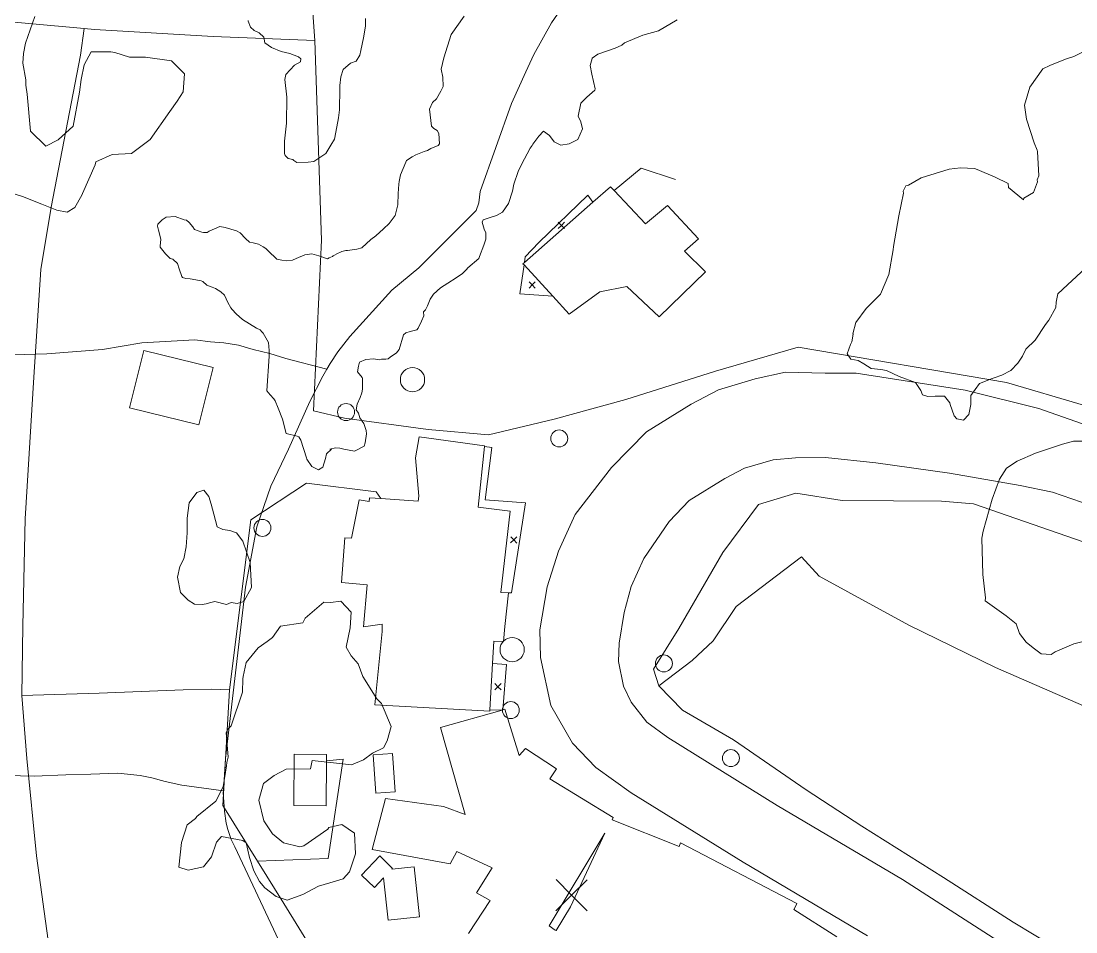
# Model space of a CAD drawing. Header units: metres. Extents: x 4652992 to 4879070, y 2074171 to 2309877.
# Drawn here: x 4654297 to 4654392.5, y 2307466.3 to 2307548.9 of the extents above; entities that cross this region are included whole.
import ezdxf

# ---------------------------------------------------------------- set-up
doc = ezdxf.new("R2010")
doc.units = ezdxf.units.M
doc.header["$MEASUREMENT"] = 0
doc.layers.get('0').update_dxf_attribs({"color": 4, "lineweight": 0})
for name, color, linetype, lineweight in [('Level 1', 2, 'Continuous', 0), ('Level 18', 5, 'Continuous', 0), ('Level 3', 46, 'Continuous', 0), ('Level 30', 5, 'Continuous', 0), ('Level 31', 38, 'Continuous', 0), ('Level 35', 4, 'Continuous', 0), ('Level 37', 3, 'Continuous', 0), ('Level 39', 9, 'Continuous', 0), ('Level 40', 1, 'Continuous', 0), ('Level 45', 9, 'Continuous', 0), ('Level 61', 4, 'Continuous', 0), ('Level 62', 4, 'Continuous', 0), ('Level 63', 3, 'Continuous', 0)]:
    doc.layers.add(name, color=color, linetype=linetype, lineweight=lineweight)

# ---------------------------------------------------------------- blocks, each defined once
blk = doc.blocks.new('POSTE')
at = {"color": 0, "linetype": 'ByBlock', "lineweight": -2}
blk.add_circle((0, 0), 0.770001, dxfattribs=at)
blk = doc.blocks.new('AL')
at = {"color": 0, "linetype": 'ByBlock', "lineweight": -2, "ltscale": 10}
blk.add_circle((0, 0), 1.100002, dxfattribs=at)
blk = doc.blocks.new('COTA')
at = {"color": 0, "linetype": 'ByBlock', "lineweight": -2, "ltscale": 10}
for p, q in [((-1.408457, 1.419522), (0, 0)), ((1.419522, 1.408457), (0, 0)), ((0, 0), (-1.419522, -1.408457)), ((0, 0), (1.408457, -1.419522))]:
    blk.add_line(p, q, dxfattribs=at)

msp = doc.modelspace()

# ---------------------------------------------------------------- linework, layer by layer
at = {"layer": 'Level 1'}
for points in [[(4654320.276308, 2307465.595278, 1356), (4654316.311526, 2307474.022524, 1355.12), (4654315.996889, 2307474.692873, 1355.12), (4654315.677675, 2307475.594729, 1355.12), (4654315.528506, 2307476.183718, 1355.12), (4654315.373293, 2307477.251284, 1355.12), (4654315.274721, 2307478.95032, 1355.12), (4654315.284602, 2307479.101954, 1355.1141), (4654315.476076, 2307482.04053, 1355), (4654317.28528, 2307497.575503, 1354), (4654318.308108, 2307503.03052, 1353), (4654319.586916, 2307506.735293, 1352.4), (4654321.184084, 2307510.086916, 1352), (4654323.128298, 2307514.420107, 1351.36), (4654324.278933, 2307516.70032, 1351.18), (4654324.650981, 2307517.326292, 1351.158261), (4654324.963503, 2307517.852114, 1351.14), (4654325.64551, 2307518.905703, 1351.12), (4654326.740908, 2307520.307131, 1351.12), (4654330.54352, 2307524.501284, 1351), (4654333.001528, 2307526.524905, 1350), (4654338.196902, 2307531.728274, 1349), (4654338.414919, 2307532.427126, 1348.6), (4654338.541506, 2307533.457278, 1348), (4654341.394289, 2307541.416689, 1347), (4654342.681887, 2307544.284121, 1346), (4654343.401491, 2307545.868716, 1345), (4654345.001284, 2307548.74988, 1343), (4654346.101931, 2307550.319887, 1342)], [(4654295.663698, 2307480.484926, 1364), (4654298.128298, 2307480.451479, 1363), (4654301.00049, 2307480.545473, 1362), (4654303.27112, 2307480.606081, 1361), (4654305.708498, 2307480.700503, 1360), (4654307.749697, 2307480.50873, 1359), (4654308.794071, 2307480.281429, 1358), (4654310.02137, 2307479.946407, 1357), (4654311.517009, 2307479.631124, 1356), (4654315.284602, 2307479.101954, 1355.1141)]]:
    msp.add_polyline3d(points, dxfattribs=at)
at = {"layer": 'Level 18', "color": 30}
for points in [[(4654373.66021, 2307465.966238, 1362.979712), (4654362.36641, 2307472.654701, 1362.405977), (4654352.226099, 2307478.941606, 1361.889212), (4654349.033039, 2307481.216821, 1361.690912), (4654346.921106, 2307483.428619, 1361.514894), (4654344.946709, 2307486.834427, 1361.242369), (4654344.014733, 2307491.203269, 1360.942317), (4654343.963955, 2307493.691268, 1360.725385), (4654344.618654, 2307497.618282, 1360.409099), (4654345.636142, 2307500.846028, 1360.168998), (4654347.143462, 2307504.148701, 1359.850638), (4654350.449144, 2307508.434004, 1359.307277), (4654353.62869, 2307511.669221, 1358.949234), (4654357.662044, 2307514.177235, 1358.442271), (4654360.159721, 2307515.456511, 1358.14221), (4654363.482905, 2307516.454102, 1357.783391), (4654366.222377, 2307517.061826, 1357.509061), (4654369.825645, 2307516.990332, 1357.145654), (4654372.623533, 2307516.967138, 1356.850663), (4654382.48426, 2307515.447087, 1355.997794), (4654389.180999, 2307513.776026, 1355.402731), (4654393.543477, 2307512.231003, 1355.020463)], [(4654386.829219, 2307464.6268, 1363.611965), (4654376.813441, 2307471.072072, 1363.036517), (4654365.476237, 2307477.78624, 1362.439335), (4654355.551223, 2307483.939662, 1361.579875), (4654353.649308, 2307485.338942, 1361.384849), (4654352.241844, 2307487.137477, 1361.122033), (4654351.545275, 2307488.604562, 1360.882459), (4654351.092259, 2307490.8275, 1360.665531), (4654351.12993, 2307492.510382, 1360.428666), (4654351.612391, 2307495.276654, 1359.999243), (4654352.230466, 2307497.642772, 1359.69526), (4654353.390511, 2307500.160865, 1359.298131), (4654355.671749, 2307503.523399, 1358.764118), (4654357.500784, 2307505.438812, 1358.437322), (4654360.714052, 2307507.436881, 1357.954731), (4654362.50354, 2307508.353433, 1357.740436), (4654365.092362, 2307509.130575, 1357.455603), (4654367.129985, 2307509.311878, 1357.278146), (4654369.839234, 2307509.323937, 1356.966536), (4654374.409128, 2307508.854083, 1356.410281), (4654381.077736, 2307507.903352, 1355.71084), (4654387.485042, 2307506.791332, 1355.282636), (4654390.417405, 2307506.200358, 1354.791701), (4654393.914872, 2307504.986992, 1354.597575)]]:
    msp.add_polyline3d(points, dxfattribs=at)
at = {"layer": 'Level 3'}
msp.add_polyline3d([(4654296.276491, 2307518.629092, 1360.52), (4654299.274721, 2307518.719485, 1360), (4654304.327883, 2307519.115298, 1359.12), (4654307.888491, 2307519.73572, 1359), (4654312.698122, 2307519.990725, 1358), (4654314.125918, 2307519.80768, 1357), (4654315.325503, 2307519.724489, 1356), (4654316.661074, 2307519.503481, 1355), (4654317.992922, 2307519.134707, 1354), (4654319.494692, 2307518.744326, 1353), (4654320.927309, 2307518.31708, 1352), (4654324.650981, 2307517.326292, 1351.158261)], dxfattribs=at)
at = {"layer": 'Level 30', "color": 1, "elevation": 1362.397833, "flags": 128}
msp.add_lwpolyline([(4654314.356033, 2307517.487643), (4654313.07169, 2307512.287749), (4654306.780046, 2307513.841747), (4654308.064388, 2307519.041641), (4654314.356033, 2307517.487643)], dxfattribs=at)
at = {"layer": 'Level 30', "color": 1}
for points in [[(4654350.682272, 2307533.524903, 1358.670489), (4654353.529516, 2307530.518836, 1358.84994), (4654355.523168, 2307532.178312, 1358.84994), (4654358.34164, 2307529.160757, 1358.84994), (4654357.07127, 2307528.043583, 1359.44994), (4654358.960179, 2307526.151626, 1359.64994), (4654354.7548, 2307522.087495, 1359.84994), (4654351.846333, 2307524.823284, 1359.54994), (4654349.405643, 2307524.336751, 1359.54994), (4654346.622601, 2307522.331285, 1359.54994), (4654345.122034, 2307523.961092, 1359.228608), (4654342.522573, 2307526.784438, 1358.671958), (4654342.419749, 2307526.896117, 1358.64994), (4654342.556251, 2307527.016048, 1358.64994), (4654348.766255, 2307532.472152, 1358.64994), (4654350.356245, 2307533.869116, 1358.64994), (4654350.682272, 2307533.524903, 1358.670489)], [(4654338.928738, 2307510.324189, 1362.04), (4654338.381029, 2307504.82771, 1362.04), (4654341.278938, 2307504.45828, 1364.74), (4654340.420617, 2307497.090884, 1364.74), (4654341.103854, 2307497.059339, 1365.14), (4654340.792877, 2307494.014103, 1365.14), (4654340.65343, 2307492.648569, 1365.14), (4654339.786658, 2307492.682223, 1363.44), (4654339.671851, 2307490.648161, 1363.44), (4654339.435202, 2307486.455421, 1363.44), (4654339.428302, 2307486.333184, 1363.44), (4654329.004412, 2307486.899954, 1363.24), (4654329.674858, 2307493.539561, 1364.34), (4654329.664836, 2307494.21586, 1364.34), (4654327.964699, 2307493.973054, 1362.24), (4654328.298931, 2307497.771181, 1359.85), (4654325.988219, 2307497.990927, 1359.85), (4654326.273162, 2307502.050416, 1359.85), (4654326.881894, 2307502.011139, 1359.85), (4654327.584648, 2307505.492836, 1359.85), (4654328.481361, 2307505.343083, 1359.85), (4654328.52023, 2307505.673087, 1365.14), (4654329.552021, 2307505.602171, 1365.254524), (4654332.92583, 2307505.370288, 1365.629), (4654332.982589, 2307505.830967, 1361.84), (4654332.692307, 2307509.293721, 1361.84), (4654333.035122, 2307511.200623, 1361.84), (4654338.934248, 2307510.379485, 1362.04), (4654338.928738, 2307510.324189, 1362.04)], [(4654337.477923, 2307466.185795, 1363.14), (4654339.451539, 2307469.170856, 1364.44), (4654338.219825, 2307469.864252, 1364.44), (4654339.635388, 2307472.135554, 1365.04), (4654336.437881, 2307473.609804, 1363.84), (4654335.82219, 2307472.474834, 1362.44), (4654328.776979, 2307473.796619, 1362.14), (4654329.966901, 2307478.426862, 1362.44), (4654335.238692, 2307477.693791, 1362.44), (4654337.202796, 2307476.958627, 1363.94), (4654334.965384, 2307484.85232, 1363.94), (4654340.528359, 2307486.428363, 1363.94), (4654340.604445, 2307486.449919, 1363.94), (4654340.7864, 2307486.501468, 1363.94)], [(4654340.7864, 2307486.501468, 1363.94), (4654342.08745, 2307482.296988, 1364.24), (4654342.665315, 2307482.948229, 1364.24), (4654345.468724, 2307481.110299, 1364.24), (4654344.872149, 2307480.207395, 1364.44), (4654350.606293, 2307476.698462, 1364.54), (4654350.498156, 2307476.478005, 1365.34), (4654356.569866, 2307474.056383, 1366.74), (4654356.69883, 2307474.38095, 1366.74), (4654367.249211, 2307468.896833, 1366.74), (4654367.173502, 2307468.742225, 1366.74), (4654366.979274, 2307468.34558, 1366.74), (4654370.86564, 2307465.871604, 1365.8118)], [(4654349.843088, 2307475.256225, 1364.61), (4654344.806983, 2307466.870616, 1364.61), (4654345.34791, 2307466.484745, 1363.84), (4654345.445316, 2307466.445047, 1363.9696), (4654346.747427, 2307468.575831, 1364.61), (4654349.843088, 2307475.256225, 1364.61)], [(4654330.619683, 2307472.081287, 1361.340047), (4654330.554909, 2307472.013608, 1361.490048), (4654332.56877, 2307472.223484, 1361.640047), (4654333.04222, 2307467.680509, 1361.640047), (4654330.205909, 2307467.384921, 1361.640047), (4654329.805166, 2307471.230241, 1361.490048), (4654328.970352, 2307470.357989, 1361.340047), (4654327.801692, 2307471.476488, 1361.340047), (4654329.451023, 2307473.199786, 1361.340047), (4654330.619683, 2307472.081287, 1361.340047)]]:
    msp.add_polyline3d(points, dxfattribs=at)
at = {"layer": 'Level 31', "flags": 128}
for points, elevation in [([(4654324.614704, 2307482.408115), (4654324.612051, 2307481.827759), (4654324.593432, 2307477.753733), (4654321.66543, 2307477.767115), (4654321.686702, 2307482.421497), (4654324.614704, 2307482.408115)], 1360.240048), ([(4654330.840003, 2307479.013715), (4654329.088311, 2307478.900495), (4654328.86363, 2307482.376664), (4654330.615322, 2307482.489884), (4654330.840003, 2307479.013715)], 1361.340047)]:
    msp.add_lwpolyline(points, dxfattribs=dict(at, elevation=elevation))
at = {"layer": 'Level 35'}
msp.add_polyline3d([(4654399.702658, 2307459.421851, 1366.2499), (4654394.463659, 2307462.608794, 1365.7499), (4654386.850054, 2307467.202589, 1365.6499), (4654380.536496, 2307471.235444, 1365.6499), (4654373.142728, 2307475.894485, 1365.0499), (4654368.096243, 2307479.212837, 1364.7499), (4654361.507177, 2307483.733732, 1364.6499), (4654356.870122, 2307486.430971, 1364.3499), (4654354.725308, 2307488.615017, 1364.1499), (4654357.76824, 2307490.910255, 1364.1499), (4654359.655244, 2307492.705116, 1363.9499), (4654361.747526, 2307495.832288, 1363.7499), (4654367.657361, 2307500.331947, 1363.7499), (4654369.279095, 2307498.572073, 1363.7499), (4654377.384851, 2307494.119077, 1364.2499), (4654385.245728, 2307490.284337, 1364.2499), (4654393.206307, 2307486.809478, 1364.4499), (4654393.872602, 2307486.504551, 1364.4499), (4654393.921631, 2307486.476746, 1364.4499)], dxfattribs=at)
at = {"layer": 'Level 37', "elevation": 1356.84994, "flags": 128}
msp.add_lwpolyline([(4654356.255712, 2307534.536366), (4654353.13817, 2307535.575092), (4654350.682272, 2307533.524903)], dxfattribs=at)
at = {"layer": 'Level 37'}
for points in [[(4654293.472519, 2307593.774136, 1358.1063), (4654297.524579, 2307588.276778, 1358.5063), (4654301.803295, 2307582.854812, 1359.1063), (4654307.347034, 2307576.161758, 1359.6063), (4654310.404549, 2307572.449156, 1359.8063), (4654317.373448, 2307563.527221, 1359.7063), (4654322.375711, 2307564.036797, 1357.6063), (4654323.56084, 2307547.134968, 1357.6063), (4654314.350917, 2307547.487558, 1360.0063), (4654303.618291, 2307548.126783, 1362.7063), (4654302.654146, 2307548.213808, 1362.8599), (4654292.953222, 2307549.089431, 1364.4063)], [(4654301.797487, 2307449.237429, 1367.1978), (4654300.972606, 2307454.88721, 1367.1978), (4654299.540711, 2307464.652332, 1366.3978), (4654298.335789, 2307473.21151, 1365.6978), (4654297.472584, 2307482.026422, 1364.7978), (4654297.011086, 2307487.761177, 1364.7978), (4654297.124758, 2307494.076363, 1363.9978), (4654297.307451, 2307503.754875, 1362.6978), (4654298.103934, 2307516.626367, 1361.5978), (4654298.739558, 2307526.369385, 1362.1978), (4654299.671956, 2307532.038108, 1362.7978), (4654302.324252, 2307545.810698, 1363.2978), (4654302.654146, 2307548.213808, 1362.8599)], [(4654414.539911, 2307502.473375, 1355.2499), (4654407.245003, 2307507.126569, 1355.2499), (4654404.295539, 2307509.007941, 1355.2499), (4654398.640125, 2307512.116352, 1355.5499), (4654393.221236, 2307514.080273, 1355.9499), (4654386.250489, 2307516.122528, 1357.1499), (4654367.357575, 2307519.330582, 1358.9499), (4654359.867631, 2307517.150303, 1359.5499), (4654351.749588, 2307514.588114, 1360.5499), (4654345.240243, 2307512.802816, 1361.1499), (4654339.293081, 2307511.391191, 1360.4499), (4654333.850895, 2307511.867469, 1358.0499), (4654326.253271, 2307512.898019, 1354.7499), (4654323.458547, 2307513.564241, 1354.25), (4654324.158548, 2307529.029198, 1356.21), (4654323.56084, 2307547.134968, 1357.6063)], [(4654343.550889, 2307462.609127, 1361.54), (4654343.969906, 2307462.323409, 1361.54), (4654339.917196, 2307452.346228, 1360.74), (4654332.442555, 2307453.764019, 1360.24), (4654327.90306, 2307458.25757, 1359.14), (4654324.841796, 2307462.280684, 1358.74), (4654320.766458, 2307468.882441, 1358.14), (4654318.366191, 2307472.744724, 1357.879647), (4654315.234878, 2307477.783337, 1357.54), (4654315.846558, 2307488.259099, 1355.94), (4654317.763227, 2307503.677091, 1355.74), (4654322.825551, 2307506.989913, 1355.84), (4654329.122275, 2307506.229018, 1358.74), (4654329.552021, 2307505.602171, 1358.74)], [(4654415.109025, 2307475.199638, 1365.8), (4654415.883797, 2307478.224666, 1362.880868), (4654415.316798, 2307483.113895, 1360.707859), (4654414.42992, 2307484.359578, 1360.140664), (4654414.188599, 2307485.646287, 1359.64994), (4654410.678044, 2307488.041685, 1359.64994), (4654409.086033, 2307489.836582, 1359.44994), (4654409.425449, 2307491.6836, 1358.94994), (4654410.188402, 2307493.32456, 1358.04994), (4654406.240538, 2307495.988304, 1358.04994), (4654404.331895, 2307497.279601, 1358.04994), (4654400.057695, 2307498.958261, 1358.64994), (4654395.55071, 2307500.864672, 1359.04994), (4654383.252797, 2307505.118362, 1359.64994), (4654380.355983, 2307505.371842, 1360.74994), (4654376.015528, 2307505.397171, 1361.24994), (4654371.363778, 2307505.428208, 1361.84994), (4654367.152343, 2307506.108381, 1362.34994), (4654363.755772, 2307505.066144, 1362.54994), (4654360.552924, 2307500.726235, 1363.34994), (4654356.547606, 2307493.821694, 1363.94994), (4654354.251222, 2307490.132875, 1364.04994), (4654354.725308, 2307488.615017, 1364.14994)], [(4654297.011086, 2307487.761177, 1364.797833), (4654304.033896, 2307487.957724, 1362.040048), (4654311.633497, 2307488.275605, 1358.640047), (4654314.196987, 2307488.317911, 1357.040048), (4654315.846558, 2307488.259099, 1355.940048)], [(4654318.366191, 2307472.744724, 1357.8796), (4654324.766418, 2307472.982835, 1360.0683), (4654326.136588, 2307481.991772, 1359.8683), (4654324.612051, 2307481.827759, 1359.8683)]]:
    msp.add_polyline3d(points, dxfattribs=at)
at = {"layer": 'Level 40', "color": 3, "flags": 128}
for points, elevation in [([(4654322.97562, 2307536.11307), (4654321.931046, 2307536.085194), (4654321.669896, 2307536.263378), (4654321.568102, 2307536.352346), (4654321.148308, 2307536.447244), (4654320.885668, 2307536.714086), (4654320.81558, 2307536.90183), (4654320.820754, 2307537.574297), (4654320.80606, 2307538.011948), (4654321.004954, 2307539.654072), (4654321.040411, 2307541.997234), (4654320.853835, 2307543.6026), (4654320.941665, 2307544.048824), (4654321.738548, 2307544.896123), (4654322.26161, 2307545.195872), (4654322.312907, 2307545.475375), (4654322.090814, 2307545.648329), (4654321.308056, 2307545.970936), (4654320.519165, 2307546.141205), (4654319.629413, 2307546.509514), (4654319.031947, 2307546.924336), (4654318.948999, 2307547.441636), (4654318.514719, 2307547.826351), (4654318.062288, 2307548.035086), (4654317.741934, 2307548.34812), (4654317.516839, 2307548.876484), (4654317.520507, 2307548.940066)], 1362.035774), ([(4654328.164643, 2307549.121472), (4654328.167051, 2307548.430902), (4654327.968666, 2307547.389576), (4654327.73705, 2307546.242705), (4654327.647968, 2307545.801607), (4654327.314958, 2307545.277965), (4654326.805281, 2307545.072019), (4654326.135997, 2307544.507408), (4654325.926518, 2307543.853536), (4654325.836409, 2307543.064125), (4654325.824918, 2307542.773389), (4654325.802823, 2307540.862754), (4654325.699669, 2307540.130057), (4654325.4659, 2307538.815369), (4654325.338218, 2307538.183166), (4654325.016994, 2307537.653334), (4654324.575911, 2307536.883019), (4654323.471851, 2307536.154743), (4654322.97562, 2307536.11307)], 1362.035774), ([(4654394.547762, 2307492.971052), (4654392.329685, 2307492.426007), (4654390.663217, 2307491.71223), (4654390.277469, 2307491.454842), (4654389.394167, 2307491.519118), (4654388.644106, 2307492.058316), (4654388.038098, 2307492.57521), (4654387.414279, 2307493.372841), (4654387.114093, 2307494.240908), (4654386.201778, 2307494.961955), (4654384.315601, 2307496.347281), (4654384.352091, 2307496.599799), (4654384.103932, 2307498.731184), (4654383.99983, 2307502.017991), (4654384.129931, 2307502.664864), (4654384.946124, 2307505.54163), (4654385.607093, 2307507.371378), (4654386.238444, 2307508.357418), (4654387.197019, 2307509.004467), (4654388.868107, 2307509.717726), (4654391.313184, 2307510.536863), (4654392.313218, 2307510.803464), (4654393.966338, 2307510.805815)], 1374.535774), ([(4654317.142126, 2307496.268416), (4654316.541269, 2307496.091946), (4654315.985917, 2307496.186105), (4654315.571908, 2307496.00154), (4654314.516367, 2307496.267953), (4654314.022657, 2307496.162867), (4654313.728054, 2307496.0741), (4654313.356201, 2307495.987475), (4654312.660166, 2307496.037223), (4654312.079979, 2307496.38846), (4654311.39747, 2307497.086179), (4654311.130172, 2307498.466947), (4654311.340263, 2307499.432847), (4654311.690108, 2307500.148485), (4654311.901913, 2307501.233475), (4654311.992861, 2307502.495056), (4654311.994125, 2307503.825048), (4654312.169676, 2307505.230029), (4654312.872195, 2307506.163433), (4654313.509897, 2307506.354289), (4654313.974508, 2307505.789498), (4654314.169063, 2307505.086524), (4654314.430839, 2307504.187856), (4654314.720995, 2307503.058217), (4654315.236275, 2307502.788658), (4654315.856795, 2307502.715448), (4654316.470411, 2307502.496876), (4654317.044675, 2307501.755625), (4654317.704907, 2307499.797847), (4654317.826136, 2307497.55069), (4654317.142126, 2307496.268416)], 1362.197833), ([(4654325.936272, 2307496.315965), (4654326.859398, 2307495.311666), (4654326.777789, 2307493.893129), (4654326.419866, 2307492.119762), (4654326.85223, 2307491.340409), (4654327.490414, 2307490.636587), (4654327.930287, 2307489.46054), (4654329.18784, 2307487.436182), (4654329.617453, 2307487.03018), (4654330.500224, 2307484.94931), (4654330.135584, 2307483.655562), (4654329.784344, 2307482.997484), (4654328.782611, 2307482.524531), (4654327.968705, 2307481.90984), (4654326.903873, 2307481.45358), (4654326.081122, 2307481.543306), (4654323.327759, 2307481.871522), (4654323.169728, 2307481.088597), (4654320.98257, 2307481.068152), (4654319.875067, 2307480.507854), (4654318.913188, 2307479.780268), (4654318.506641, 2307478.273699), (4654318.945361, 2307476.390174), (4654319.744514, 2307475.199524), (4654320.716932, 2307474.381124), (4654322.219933, 2307474.032741), (4654322.583207, 2307474.125159), (4654324.732526, 2307475.644003), (4654324.829174, 2307475.786062), (4654326.015361, 2307476.04703), (4654327.167999, 2307475.279348), (4654327.24825, 2307473.398115), (4654326.702845, 2307471.750504), (4654326.125803, 2307471.132605), (4654324.930084, 2307470.761011), (4654323.894921, 2307470.478933), (4654322.478801, 2307469.706398), (4654321.076428, 2307469.196117), (4654320.065914, 2307469.525124), (4654319.050605, 2307470.318819), (4654318.546823, 2307470.881987), (4654318.029953, 2307471.855968), (4654317.658404, 2307473.058268), (4654317.356139, 2307474.393791), (4654317.051348, 2307474.615228), (4654315.107064, 2307474.966676), (4654314.662775, 2307474.447503), (4654314.193049, 2307473.135406), (4654313.474953, 2307472.213347), (4654312.103143, 2307471.912174), (4654311.237356, 2307472.18773), (4654311.487518, 2307474.431958), (4654312.013814, 2307476.031971), (4654312.7436, 2307476.603947), (4654312.865923, 2307476.791136), (4654314.597868, 2307478.181687), (4654315.270129, 2307479.482851), (4654315.577964, 2307481.369735), (4654315.609584, 2307481.670684), (4654315.709093, 2307482.163433), (4654315.547435, 2307484.404288), (4654315.714646, 2307484.725378), (4654315.977938, 2307484.992623), (4654317.001496, 2307488.056268), (4654317.039891, 2307489.260116), (4654317.083293, 2307489.475031), (4654317.341963, 2307490.755903), (4654318.427503, 2307492.076533), (4654319.257486, 2307492.655212), (4654319.72435, 2307493.009861), (4654320.459219, 2307494.028028), (4654322.467741, 2307494.344212), (4654322.698956, 2307494.761408), (4654324.381014, 2307496.216723), (4654324.991187, 2307496.197313), (4654325.936272, 2307496.315965)], 1363.535774)]:
    msp.add_lwpolyline(points, dxfattribs=dict(at, elevation=elevation))
at = {"layer": 'Level 40', "color": 3}
for points in [[(4654298.187053, 2307549.32305, 1369.0358), (4654297.342431, 2307546.887111, 1369.0358), (4654297.157597, 2307545.973813, 1369.0358), (4654297.112295, 2307545.083269, 1368.0358), (4654297.396539, 2307543.575902, 1367.5358), (4654297.376585, 2307543.089253, 1367.5358), (4654297.511691, 2307542.266958, 1367.5358), (4654297.818284, 2307538.929329, 1367.5358), (4654299.199536, 2307537.552312, 1367.5358), (4654300.308282, 2307538.12533, 1367.5358), (4654301.67681, 2307539.356363, 1367.5358), (4654302.257849, 2307542.446998, 1367.5358), (4654302.399675, 2307543.597459, 1367.5358), (4654302.676978, 2307544.943988, 1367.5358), (4654303.29956, 2307546.096809, 1367.5358), (4654305.070513, 2307546.114967, 1367.5358), (4654305.460068, 2307546.037177, 1367.5358), (4654306.772598, 2307545.639882, 1367.5358), (4654308.213246, 2307545.622585, 1367.5358), (4654310.576879, 2307545.285783, 1367.5358), (4654311.745194, 2307544.116113, 1367.5358), (4654311.630447, 2307542.478357, 1367.5358), (4654311.083381, 2307541.64349, 1367.5358), (4654310.444506, 2307540.686986, 1367.5358), (4654308.661459, 2307538.16419, 1367.5358), (4654306.943088, 2307536.906628, 1367.5358), (4654305.200603, 2307536.805449, 1367.5358), (4654303.724807, 2307536.122067, 1367.5358), (4654303.671096, 2307535.856515, 1367.5358), (4654302.505288, 2307533.251886, 1367.5358), (4654302.441659, 2307533.118293, 1367.5358), (4654301.825143, 2307531.988244, 1368.5358), (4654301.126843, 2307531.561279, 1368.5358), (4654300.192219, 2307531.747941, 1368.5358), (4654298.817972, 2307532.292546, 1368.5358), (4654297.070983, 2307532.97995, 1368.5358), (4654295.550713, 2307533.485352, 1368.5358)], [(4654356.397748, 2307549.007573, 1356.5358), (4654354.716297, 2307548.006069, 1356.5358), (4654353.293423, 2307547.613116, 1356.5358), (4654351.635524, 2307546.930078, 1356.84), (4654351.380184, 2307546.714659, 1356.84), (4654350.788842, 2307546.453233, 1356.21), (4654349.198593, 2307545.884059, 1355.44), (4654348.711451, 2307545.542079, 1354.6), (4654348.698628, 2307545.494319, 1354.5555), (4654348.529831, 2307544.865662, 1353.97), (4654348.668667, 2307544.071272, 1353.2), (4654348.966687, 2307542.760675, 1353.0358), (4654348.938927, 2307542.623004, 1353.0358), (4654348.205885, 2307541.991682, 1354.0358), (4654347.66392, 2307541.450277, 1354.0358), (4654347.428843, 2307540.284558, 1354.0358), (4654347.685983, 2307539.769507, 1354.0358), (4654347.826498, 2307539.120182, 1354.0358), (4654347.399554, 2307538.167622, 1354.0358), (4654346.617049, 2307537.761353, 1354.0358), (4654345.847094, 2307537.65924, 1354.0358), (4654345.241088, 2307537.939697, 1354.0358), (4654344.838257, 2307538.529812, 1354.0358), (4654344.296696, 2307538.917699, 1354.0358), (4654343.863172, 2307538.454302, 1354.0358), (4654343.307558, 2307537.752221, 1354.0358), (4654343.255957, 2307537.62032, 1354.0358), (4654343.078667, 2307537.385098, 1354.0358), (4654342.297819, 2307535.901878, 1354.0358), (4654342.001501, 2307535.249948, 1354.0358), (4654341.598098, 2307534.12203, 1354.0358), (4654341.465029, 2307533.462351, 1354.0358), (4654341.114324, 2307532.352864, 1354.0358), (4654340.56449, 2307531.57298, 1354.0358), (4654340.021527, 2307531.268414, 1354.0358), (4654339.361552, 2307531.06859, 1354.0358), (4654338.817316, 2307530.890952, 1354.0358), (4654338.737762, 2307530.671336, 1355.0358), (4654338.913201, 2307530.040964, 1355.0358), (4654339.076269, 2307529.684985, 1355.0358), (4654339.075817, 2307529.132717, 1355.0358), (4654338.893222, 2307528.586905, 1355.0358), (4654338.491511, 2307527.544412, 1355.0358), (4654338.415698, 2307527.360681, 1355.0358), (4654337.423656, 2307526.513886, 1355.0358), (4654337.308003, 2307526.370302, 1355.0358), (4654336.963018, 2307526.022547, 1355.0358), (4654336.375311, 2307525.604578, 1355.0358), (4654335.621288, 2307525.137961, 1355.0358), (4654334.943481, 2307524.722149, 1355.0358), (4654334.310591, 2307524.143963, 1355.0358), (4654334.00757, 2307523.690457, 1355.0358), (4654333.784348, 2307523.078267, 1355.0358), (4654333.609359, 2307522.731319, 1355.0358), (4654333.423143, 2307522.545549, 1355.0358), (4654333.451019, 2307522.167765, 1356.0358), (4654333.226491, 2307521.694695, 1356.0358), (4654332.929145, 2307521.05856, 1356.0358), (4654332.812589, 2307520.908944, 1356.0358), (4654332.202302, 2307520.745798, 1356.0358), (4654331.827413, 2307520.636827, 1356.0358), (4654331.599207, 2307520.4597, 1356.0358), (4654331.20223, 2307519.134599, 1356.0358), (4654330.964829, 2307518.814158, 1356.0358), (4654330.405658, 2307518.426602, 1356.0358), (4654330.208006, 2307518.273689, 1356.0358), (4654329.998614, 2307518.237534, 1357.0358), (4654329.611606, 2307518.233886, 1357.0358), (4654329.412423, 2307518.181924, 1357.0358), (4654328.88609, 2307518.287049, 1357.0358), (4654328.204467, 2307518.229374, 1357.0358), (4654327.603792, 2307517.981919, 1357.0358), (4654327.528395, 2307517.60842, 1357.0358), (4654327.439703, 2307517.081934, 1357.5358), (4654327.872172, 2307516.594089, 1358.0358), (4654327.885959, 2307516.49965, 1358.0358), (4654327.885454, 2307515.535532, 1359.0358), (4654327.818431, 2307515.203513, 1359.0358), (4654327.690693, 2307514.784757, 1359.0358), (4654327.394393, 2307514.168474, 1359.0358), (4654327.327898, 2307513.660095, 1359.0358), (4654327.52482, 2307513.360709, 1358.5358), (4654327.645624, 2307512.933475, 1358.0358), (4654328.005223, 2307512.404692, 1357.0358), (4654328.215176, 2307511.792662, 1357.0358), (4654328.256284, 2307511.486482, 1357.0358), (4654328.124619, 2307510.665166, 1357.0358), (4654328.02539, 2307510.352505, 1357.0358), (4654327.149352, 2307509.916825, 1357.0358), (4654326.203408, 2307510.098927, 1357.0358), (4654325.825785, 2307510.174355, 1357.0358), (4654325.448919, 2307510.202005, 1357.0358), (4654324.936841, 2307510.090327, 1357.5358), (4654325.065439, 2307510.082752, 1359.0358), (4654324.640177, 2307509.662377, 1359.0358), (4654324.543373, 2307509.248128, 1359.0358), (4654324.283106, 2307508.439121, 1359.0358), (4654323.898986, 2307508.209939, 1359.0358), (4654323.287756, 2307508.504329, 1359.0358), (4654322.853687, 2307509.193563, 1359.0358), (4654322.801174, 2307509.290705, 1359.0358), (4654322.308023, 2307510.896752, 1359.0358), (4654322.105992, 2307511.195536, 1359.0358), (4654321.966526, 2307511.274134, 1359.0358), (4654320.957044, 2307511.511176, 1359.0358), (4654320.634299, 2307512.802245, 1360.5358), (4654320.259185, 2307513.791271, 1360.5358), (4654319.972651, 2307514.478012, 1360.5358), (4654319.845357, 2307514.636303, 1360.5358), (4654319.532313, 2307514.999728, 1360.5358), (4654319.219272, 2307515.36315, 1360.5358), (4654319.42956, 2307518.520739, 1362.0358), (4654319.420807, 2307519.045009, 1362.0358), (4654319.379435, 2307519.757671, 1362.0358), (4654318.882974, 2307520.593342, 1362.0358), (4654318.763385, 2307520.738656, 1362.0358), (4654318.623609, 2307520.895263, 1362.0358), (4654318.269551, 2307521.051771, 1362.0358), (4654317.010299, 2307521.832367, 1362.5358), (4654316.435607, 2307522.361164, 1362.5358), (4654316.07108, 2307522.742252, 1362.5358), (4654315.942571, 2307522.88831, 1362.5358), (4654315.694718, 2307523.376182, 1362.5358), (4654315.39574, 2307524.033774, 1362.5358), (4654315.064814, 2307524.358952, 1362.5358), (4654314.581222, 2307524.653747, 1362.5358), (4654314.261014, 2307524.77429, 1362.5358), (4654313.791072, 2307524.962131, 1362.5358), (4654313.421724, 2307525.277237, 1362.5358), (4654313.271208, 2307525.350817, 1362.5358), (4654312.777266, 2307525.449469, 1362.5358), (4654312.26075, 2307525.518517, 1362.5358), (4654311.870415, 2307525.54486, 1362.5358), (4654311.57525, 2307525.646676, 1362.5358), (4654311.509582, 2307525.745521, 1362.5358), (4654311.287207, 2307526.425733, 1362.5358), (4654311.118688, 2307526.912547, 1362.5358), (4654310.700054, 2307527.297255, 1362.5358), (4654310.467238, 2307527.368204, 1362.5358), (4654310.039935, 2307527.796447, 1362.5358), (4654309.563629, 2307528.405921, 1362.5358), (4654309.54025, 2307528.5021, 1362.5358), (4654309.622888, 2307529.122731, 1362.5358), (4654309.390529, 2307529.95193, 1362.5358), (4654309.303002, 2307530.294067, 1362.5358), (4654309.355993, 2307530.48492, 1362.5358), (4654309.730777, 2307530.880273, 1362.5358), (4654310.102591, 2307531.128253, 1362.5358), (4654310.914161, 2307531.17896, 1362.5358), (4654311.73808, 2307530.886147, 1362.5358), (4654311.940909, 2307530.845639, 1362.5358), (4654312.194194, 2307530.630297, 1362.5358), (4654312.499457, 2307530.231961, 1362.5358), (4654312.672026, 2307530.013876, 1362.5358), (4654313.337782, 2307529.752335, 1362.5358), (4654313.470263, 2307529.725876, 1362.0358), (4654313.816412, 2307529.742519, 1362.0358), (4654313.993886, 2307529.864608, 1361.0358), (4654314.956378, 2307530.287802, 1361.0358), (4654315.444637, 2307530.190225, 1361.0358), (4654316.483615, 2307529.868756, 1361.0358), (4654316.814018, 2307529.687918, 1361.0358), (4654317.28977, 2307529.193298, 1361.0358), (4654317.638674, 2307528.859918, 1361.0358), (4654317.994534, 2307528.779253, 1361.0358), (4654318.450915, 2307528.673825, 1361.0358), (4654318.895577, 2307528.441598, 1361.0358), (4654319.13365, 2307528.278687, 1360.5358), (4654319.342638, 2307528.05802, 1360.5358), (4654320.127941, 2307527.310472, 1360.5358), (4654320.575213, 2307527.210258, 1360.5358), (4654320.966435, 2307527.157792, 1360.5358), (4654321.541681, 2307527.2258, 1360.5358), (4654321.867788, 2307527.381821, 1360.5358), (4654322.648713, 2307527.713134, 1360.5358), (4654323.307496, 2307527.781819, 1360.5358), (4654323.932455, 2307527.614034, 1360.5358), (4654324.715822, 2307527.346848, 1359.0358), (4654324.876092, 2307527.430711, 1359.0358), (4654325.155894, 2307527.559698, 1359.0358), (4654325.215655, 2307527.621213, 1357.5358), (4654325.677672, 2307527.857378, 1357.5358), (4654325.821539, 2307527.904557, 1357.0358), (4654326.025046, 2307528.019081, 1356.5358), (4654326.372967, 2307528.091584, 1356.0358), (4654326.543255, 2307528.094659, 1355.5358), (4654327.37949, 2307528.225515, 1355.5358), (4654327.834423, 2307528.330636, 1354.5358), (4654328.634619, 2307529.08009, 1354.5358), (4654329.092884, 2307529.421544, 1354.5358), (4654329.779415, 2307530.054637, 1354.5358), (4654330.299323, 2307530.54981, 1354.5358), (4654330.835962, 2307531.274394, 1354.5358), (4654331.086771, 2307532.227223, 1354.5358), (4654331.124522, 2307533.27145, 1354.5358), (4654331.165469, 2307534.117195, 1354.5358), (4654331.215713, 2307534.366106, 1354.5358), (4654331.337279, 2307534.968351, 1354.5358), (4654331.826382, 2307536.105646, 1354.5358), (4654331.876477, 2307536.247143, 1354.0358), (4654332.401906, 2307536.600458, 1354.0358), (4654332.732928, 2307536.767271, 1353.5358), (4654333.481541, 2307537.059888, 1353.5358), (4654333.778775, 2307537.154372, 1353.5358), (4654334.06926, 2307537.335903, 1353.5358), (4654334.746861, 2307537.622366, 1353.5358), (4654334.854432, 2307537.763077, 1353.5358), (4654334.805887, 2307538.710434, 1353.5358), (4654334.662988, 2307538.973414, 1353.5358), (4654334.349237, 2307539.160847, 1353.5358), (4654334.14117, 2307539.379111, 1353.5358), (4654333.973817, 2307540.908033, 1353.5358), (4654334.241402, 2307541.509493, 1353.5358), (4654334.584686, 2307541.860661, 1353.5358), (4654334.996735, 2307542.545335, 1353.5358), (4654335.194935, 2307542.972666, 1353.55), (4654335.169404, 2307543.825005, 1353.55), (4654335.023449, 2307544.524644, 1353.55), (4654335.263376, 2307545.577252, 1354.11), (4654335.90783, 2307547.678254, 1354.46), (4654337.106122, 2307549.352252, 1354.46)], [(4654390.719457, 2307522.931685, 1361.64), (4654390.078091, 2307521.7851, 1361.64), (4654389.771289, 2307521.388091, 1363.64), (4654388.826912, 2307519.972872, 1363.64), (4654388.001058, 2307519.147177, 1363.64), (4654387.683015, 2307518.50309, 1363.64), (4654387.399667, 2307518.069058, 1363.64), (4654387.274344, 2307517.877089, 1363.64), (4654386.620868, 2307517.205616, 1363.64), (4654385.831741, 2307516.797103, 1363.64), (4654385.124405, 2307516.560955, 1363.64), (4654384.928549, 2307516.482248, 1363.64), (4654383.791219, 2307516.0252, 1363.64), (4654383.000214, 2307514.942916, 1366.04), (4654383.0153, 2307514.280097, 1367.9974), (4654383.018711, 2307514.130229, 1368.44), (4654382.837352, 2307513.228648, 1368.44), (4654382.359192, 2307512.714564, 1368.44), (4654381.728713, 2307512.840486, 1368.44), (4654381.503852, 2307513.119852, 1368.44), (4654381.150749, 2307514.129242, 1367.7453), (4654381.097227, 2307514.282242, 1367.64), (4654380.611054, 2307514.895656, 1367.64), (4654379.879262, 2307514.87974, 1367.64), (4654379.763308, 2307514.877218, 1367.64), (4654379.104958, 2307514.867891, 1367.64), (4654378.618165, 2307515.012051, 1367.64), (4654378.465406, 2307515.418059, 1367.64), (4654377.997419, 2307516.121703, 1367.64), (4654376.515238, 2307516.663751, 1365.64), (4654375.358716, 2307517.224126, 1365.64), (4654374.861579, 2307517.323413, 1365.64), (4654373.984679, 2307517.404433, 1365.64), (4654373.316208, 2307517.820276, 1365.64), (4654372.810307, 2307518.109536, 1365.64), (4654372.132402, 2307518.244925, 1365.64), (4654371.80762, 2307518.733289, 1365.64), (4654372.116707, 2307519.56179, 1365.64), (4654372.216052, 2307519.828082, 1365.64), (4654372.341095, 2307520.520948, 1364.44), (4654372.329765, 2307520.555885, 1365.5358), (4654372.599697, 2307521.580544, 1365.5358), (4654373.525103, 2307522.848474, 1365.5358), (4654374.810816, 2307524.127705, 1365.5358), (4654375.593604, 2307525.907802, 1365.5358), (4654375.959628, 2307528.147668, 1365.5358), (4654376.006559, 2307528.451502, 1365.5358), (4654376.498094, 2307531.24471, 1365.5358), (4654376.913933, 2307533.310662, 1365.5358), (4654376.865191, 2307533.490337, 1365.5358), (4654377.12739, 2307533.948239, 1364.5358), (4654377.36615, 2307534.010183, 1364.0358), (4654378.517987, 2307534.684588, 1364.0358), (4654381.046546, 2307535.477172, 1364.0358), (4654382.083957, 2307535.581148, 1364.0358), (4654383.341676, 2307535.547395, 1364.0358), (4654383.582095, 2307535.442403, 1363.5358), (4654385.221693, 2307534.731532, 1363.0358), (4654386.384087, 2307534.158464, 1363.0358), (4654386.415895, 2307533.809785, 1362.0358), (4654387.784036, 2307532.677632, 1355.0358), (4654387.817338, 2307532.843217, 1355.0358), (4654388.695126, 2307533.35687, 1355.0358), (4654389.060382, 2307534.317313, 1355.0358), (4654389.024093, 2307534.507063, 1354.0358), (4654389.170486, 2307534.864815, 1354.0358), (4654389.044536, 2307537.060467, 1354.0358), (4654389.021589, 2307537.203952, 1353.24), (4654388.746832, 2307537.850947, 1353.24), (4654388.042916, 2307540.001044, 1352.04), (4654387.879841, 2307541.28271, 1350.84), (4654388.362988, 2307542.919292, 1349.64), (4654389.522555, 2307544.570453, 1348.44), (4654390.160349, 2307544.875665, 1348.44), (4654391.434552, 2307545.388891, 1348.44), (4654391.67611, 2307545.486186, 1348.44), (4654392.341484, 2307545.68976, 1348.44), (4654394.350102, 2307546.683735, 1348.44)], [(4654393.413814, 2307526.494018, 1358.5358), (4654391.754521, 2307524.998959, 1358.5358), (4654390.884606, 2307524.165122, 1360.0358), (4654390.735978, 2307523.425914, 1360.5358), (4654390.719457, 2307522.931685, 1361.64)]]:
    msp.add_polyline3d(points, dxfattribs=at)
at = {"layer": 'Level 62'}
msp.add_line((4654340.527684, 2307486.428379, 1361.140047), (4654339.435402, 2307486.455416, 1361.140047), dxfattribs=at)
at = {"layer": 'Level 62', "extrusion": (-0.0326377970059977, 0.1491291299763251, 0.9882789468561494), "elevation": 193552.882118, "flags": 128}
msp.add_lwpolyline([(-5040067.827145, -1244126.506959), (-5040064.966245, -1244127.371108), (-5040065.891596, -1244129.859752)], dxfattribs=at)
at = {"layer": 'Level 62', "elevation": 1361.140047, "flags": 128}
msp.add_lwpolyline([(4654339.67205, 2307490.648145), (4654340.945506, 2307490.549772), (4654340.604463, 2307486.450132)], dxfattribs=at)
at = {"layer": 'Level 62'}
for points in [[(4654342.556296, 2307527.016353, 1356.776168), (4654342.632106, 2307527.537709, 1356.7), (4654343.855543, 2307528.826914, 1356.56), (4654348.313688, 2307533.111153, 1356), (4654348.766139, 2307532.472316, 1356)], [(4654338.928936, 2307510.324166, 1359.997612), (4654339.61149, 2307510.24394, 1360.04), (4654339.00494, 2307505.505217, 1360.04), (4654342.667636, 2307505.204664, 1360.74), (4654341.379441, 2307497.05908, 1360.14), (4654341.104054, 2307497.059339, 1360.113519)]]:
    msp.add_polyline3d(points, dxfattribs=at)

# ---------------------------------------------------------------- block references
at = {"layer": 'Level 39', "zscale": 0.1}
msp.add_blockref('COTA', (4654346.837391, 2307469.643357, 1364.546157), dxfattribs=at)
at = {"layer": 'Level 45', "zscale": 0.1}
for p in [(4654332.420136, 2307516.390108, 1355.84994), (4654341.447278, 2307491.914311, 1360.940048)]:
    msp.add_blockref('AL', p, dxfattribs=at)
at = {"layer": 'Level 61', "zscale": 0.1}
for p in [(4654326.396021, 2307513.453082, 1353.51764), (4654345.712213, 2307511.05956, 1360.14994), (4654318.823468, 2307502.942684, 1352.868336), (4654355.194718, 2307490.663577, 1363.54994), (4654341.328714, 2307486.429498, 1361.39), (4654361.266741, 2307482.074807, 1363.34994)]:
    msp.add_blockref('POSTE', p, dxfattribs=at)
at = {"layer": 'Level 63', "xscale": 0.2, "yscale": 0.2, "zscale": 0.1}
for p in [(4654345.911602, 2307530.370228, 1356.367811), (4654343.263004, 2307524.976423, 1357.107253), (4654341.595984, 2307501.860469, 1360.182372), (4654340.164328, 2307488.551869, 1361.140047)]:
    msp.add_blockref('COTA', p, dxfattribs=at)

doc.saveas('drawing.dxf')
